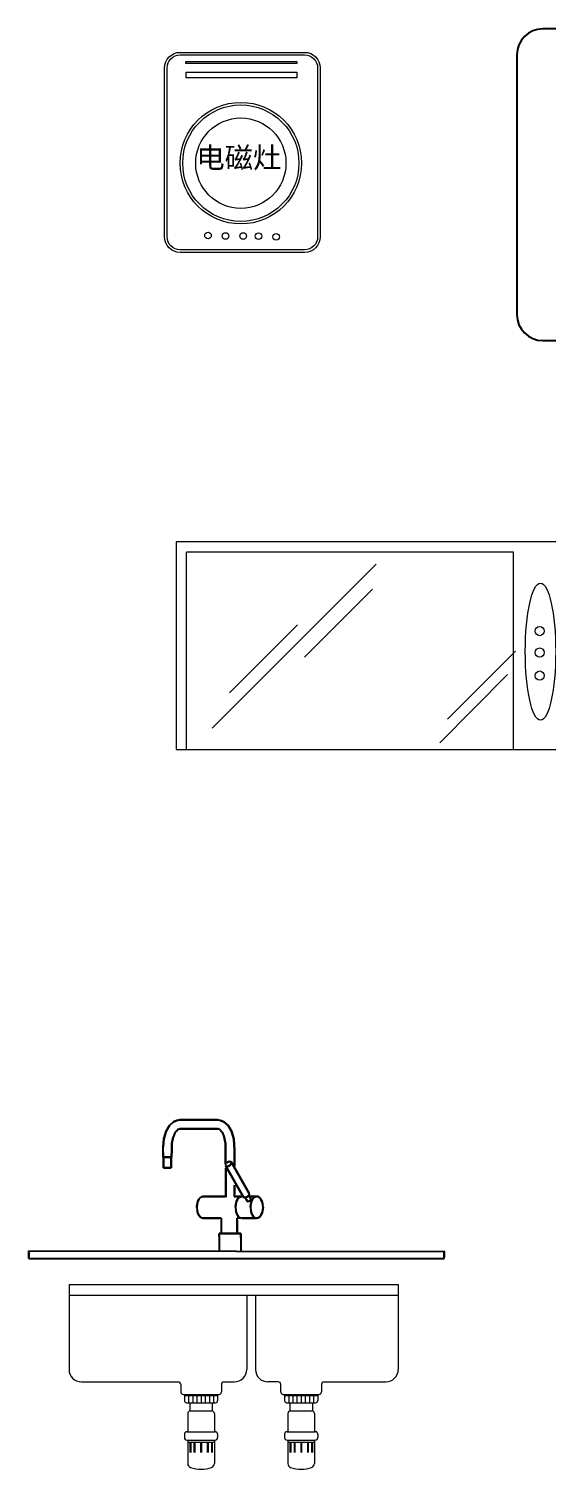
# Model space of a CAD drawing. Header units: millimetres. Extents: x 351279 to 387190, y -1289537 to -1277077.
# Drawn here: x 379383 to 380381, y -1282336 to -1279564 of the extents above; entities that cross this region are included whole.
import ezdxf

# ---------------------------------------------------------------- set-up
doc = ezdxf.new("R2010")
doc.units = ezdxf.units.MM
doc.header["$LTSCALE"] = 20
for name, color, linetype, lineweight in [('地柜', 2, 'Continuous', 20), ('填充', 251, 'Continuous', 5), ('电器', 6, 'Continuous', 15)]:
    doc.layers.add(name, color=color, linetype=linetype, lineweight=lineweight)
doc.styles.add('text', font='SimSun.ttf', dxfattribs={"height": 85})

# ---------------------------------------------------------------- blocks, each defined once
blk = doc.blocks.new('750壁挂消毒柜')
for p, q in [((0, 0), (0, -400)), ((750, 0), (0, 0)), ((750, -400), (750, 0)), ((20, -400), (20, -20)), ((650, -20), (20, -20)), ((650, -400), (650, -20)), ((69.5, -358.8), (385.3, -43)), ((247.6, -222), (378.4, -91.2)), ((102.9, -290.9), (233.8, -160.1)), ((523, -341.8), (653.9, -210.9)), ((507.9, -386.8), (638.7, -255.9)), ((0, -400), (750, -400)), ((0, -400), (20, -400))]:
    blk.add_line(p, q)
for centre in [(700.6, -172), (700.6, -213.4), (700.6, -257.7)]:
    blk.add_circle(centre, 8.87)
blk.add_ellipse((702.1, -211.6), major_axis=(0, -132), ratio=0.222222)

msp = doc.modelspace()

# ---------------------------------------------------------------- linework, layer by layer
at = {"color": 0, "linetype": 'ByBlock'}
for p, q in [((380736.847, -1279563.659), (380373.039, -1279563.659)), ((380323.039, -1279613.659), (380323.039, -1280113.659)), ((380373.039, -1280163.659), (380873.039, -1280163.659))]:
    msp.add_line(p, q, dxfattribs=at)
for p, q in [((379661.368, -1281667.361, 1439.097), (379667.885, -1281664.487, 1439.097)), ((379661.368, -1281667.361, 1439.097), (379667.885, -1281664.487, 1439.097)), ((379667.885, -1281664.487, 1439.097), (379661.368, -1281667.361, 1439.097)), ((379667.885, -1281664.487, 1439.097), (379673.862, -1281663.675, 1439.097)), ((379667.885, -1281664.487, 1439.097), (379673.862, -1281663.675, 1439.097)), ((379673.862, -1281663.675, 1439.097), (379667.885, -1281664.487, 1439.097)), ((379673.862, -1281663.675, 1439.097), (379709.998, -1281663.675, 1439.097)), ((379709.998, -1281663.675, 1439.097), (379673.862, -1281663.675, 1439.097)), ((379673.862, -1281663.675, 1439.097), (379709.998, -1281663.675, 1439.097)), ((379709.998, -1281663.675, 1439.097), (379746.133, -1281663.675, 1439.097)), ((379709.998, -1281663.675, 1439.097), (379746.133, -1281663.675, 1439.097)), ((379746.133, -1281663.675, 1439.097), (379709.998, -1281663.675, 1439.097)), ((379746.133, -1281663.675, 1439.097), (379752.11, -1281664.487, 1439.097)), ((379746.133, -1281663.675, 1439.097), (379752.11, -1281664.487, 1439.097)), ((379752.11, -1281664.487, 1439.097), (379746.133, -1281663.675, 1439.097)), ((379752.11, -1281664.487, 1439.097), (379758.628, -1281667.361, 1439.097)), ((379758.628, -1281667.361, 1439.097), (379752.11, -1281664.487, 1439.097)), ((379752.11, -1281664.487, 1439.097), (379758.628, -1281667.361, 1439.097)), ((379642.614, -1281699.991, 1439.097), (379646.998, -1281685.268, 1439.097)), ((379646.998, -1281685.268, 1439.097), (379642.614, -1281699.991, 1439.097)), ((379642.614, -1281699.991, 1439.097), (379646.998, -1281685.268, 1439.097)), ((379646.998, -1281685.268, 1439.097), (379653.591, -1281674.294, 1439.097)), ((379646.998, -1281685.268, 1439.097), (379653.591, -1281674.294, 1439.097)), ((379653.591, -1281674.294, 1439.097), (379646.998, -1281685.268, 1439.097)), ((379653.591, -1281674.294, 1439.097), (379661.368, -1281667.361, 1439.097)), ((379661.368, -1281667.361, 1439.097), (379653.591, -1281674.294, 1439.097)), ((379653.591, -1281674.294, 1439.097), (379661.368, -1281667.361, 1439.097)), ((379664.834, -1281687.366, 1439.097), (379660.732, -1281696.465, 1439.097)), ((379664.834, -1281687.366, 1439.097), (379660.732, -1281696.465, 1439.097)), ((379664.834, -1281687.366, 1439.097), (379660.732, -1281696.465, 1439.097)), ((379668.908, -1281682.587, 1439.097), (379664.834, -1281687.366, 1439.097)), ((379668.908, -1281682.587, 1439.097), (379664.834, -1281687.366, 1439.097)), ((379666.871, -1281684.976, 1439.097), (379668.908, -1281682.587, 1439.097)), ((379673.881, -1281680.475, 1439.097), (379668.908, -1281682.587, 1439.097)), ((379673.881, -1281680.475, 1439.097), (379671.978, -1281681.283, 1439.097)), ((379673.881, -1281680.475, 1439.097), (379671.978, -1281681.283, 1439.097)), ((379673.862, -1281680.475, 1439.097), (379709.998, -1281680.475, 1439.097)), ((379673.862, -1281680.475, 1439.097), (379709.998, -1281680.475, 1439.097)), ((379673.862, -1281680.475, 1439.097), (379709.998, -1281680.475, 1439.097)), ((379709.998, -1281680.475, 1439.097), (379673.862, -1281680.475, 1439.097)), ((379709.998, -1281680.475, 1439.097), (379748.511, -1281680.475, 1439.097)), ((379709.998, -1281680.475, 1439.097), (379746.133, -1281680.475, 1439.097)), ((379709.998, -1281680.475, 1439.097), (379746.133, -1281680.475, 1439.097)), ((379746.133, -1281680.475, 1439.097), (379709.998, -1281680.475, 1439.097)), ((379749.79, -1281681.065, 1439.097), (379755.161, -1281687.366, 1439.097)), ((379751.087, -1281682.587, 1439.097), (379755.161, -1281687.366, 1439.097)), ((379755.161, -1281687.366, 1439.097), (379753.124, -1281684.976, 1439.097)), ((379755.161, -1281687.366, 1439.097), (379759.263, -1281696.465, 1439.097)), ((379755.161, -1281687.366, 1439.097), (379759.263, -1281696.465, 1439.097)), ((379755.161, -1281687.366, 1439.097), (379759.263, -1281696.465, 1439.097)), ((379758.628, -1281667.361, 1439.097), (379766.405, -1281674.294, 1439.097)), ((379758.628, -1281667.361, 1439.097), (379766.405, -1281674.294, 1439.097)), ((379766.405, -1281674.294, 1439.097), (379758.628, -1281667.361, 1439.097)), ((379766.405, -1281674.294, 1439.097), (379772.997, -1281685.268, 1439.097)), ((379766.405, -1281674.294, 1439.097), (379772.997, -1281685.268, 1439.097)), ((379772.997, -1281685.268, 1439.097), (379766.405, -1281674.294, 1439.097)), ((379772.997, -1281685.268, 1439.097), (379777.382, -1281699.991, 1439.097)), ((379777.382, -1281699.991, 1439.097), (379772.997, -1281685.268, 1439.097)), ((379772.997, -1281685.268, 1439.097), (379777.382, -1281699.991, 1439.097)), ((379642.614, -1281699.991, 1439.097), (379641.372, -1281715.617, 1439.097)), ((379641.372, -1281715.617, 1439.097), (379642.614, -1281699.991, 1439.097)), ((379641.372, -1281715.617, 1439.097), (379642.614, -1281699.991, 1439.097)), ((379641.372, -1281726.117, 1439.097), (379641.372, -1281715.617, 1439.097)), ((379641.372, -1281726.117, 1439.097), (379641.372, -1281715.617, 1439.097)), ((379657.814, -1281735.075, 1439.097), (379658.172, -1281720.517, 1439.097)), ((379657.814, -1281735.075, 1439.097), (379658.172, -1281720.517, 1439.097)), ((379658.172, -1281720.517, 1439.097), (379657.814, -1281735.075, 1439.097)), ((379658.375, -1281708.959, 1439.097), (379658.172, -1281720.517, 1439.097)), ((379658.172, -1281720.517, 1439.097), (379658.375, -1281708.959, 1439.097)), ((379658.375, -1281708.959, 1439.097), (379658.172, -1281720.517, 1439.097)), ((379660.732, -1281696.465, 1439.097), (379658.375, -1281708.959, 1439.097)), ((379658.375, -1281708.959, 1439.097), (379660.732, -1281696.465, 1439.097)), ((379660.732, -1281696.465, 1439.097), (379658.375, -1281708.959, 1439.097)), ((379761.62, -1281708.959, 1439.097), (379759.263, -1281696.465, 1439.097)), ((379759.263, -1281696.465, 1439.097), (379761.62, -1281708.959, 1439.097)), ((379759.263, -1281696.465, 1439.097), (379761.62, -1281708.959, 1439.097)), ((379761.823, -1281744.998, 1439.097), (379761.62, -1281708.959, 1439.097)), ((379761.62, -1281708.959, 1439.097), (379761.823, -1281744.998, 1439.097)), ((379761.62, -1281708.959, 1439.097), (379761.823, -1281744.998, 1439.097)), ((379777.382, -1281699.991, 1439.097), (379778.623, -1281721.48, 1439.097)), ((379778.623, -1281721.48, 1439.097), (379777.382, -1281699.991, 1439.097)), ((379777.382, -1281699.991, 1439.097), (379778.623, -1281721.48, 1439.097)), ((379641.404, -1281735.075, 1439.097), (379641.372, -1281726.117, 1439.097)), ((379641.372, -1281726.117, 1439.097), (379641.404, -1281735.075, 1439.097)), ((379642.283, -1281745.539, 1439.097), (379642.283, -1281735.039, 1439.097)), ((379642.283, -1281735.039, 1439.097), (379642.283, -1281745.539, 1439.097)), ((379642.283, -1281745.539, 1439.097), (379642.283, -1281735.039, 1439.097)), ((379642.283, -1281745.539, 1439.097), (379642.283, -1281735.039, 1439.097)), ((379642.283, -1281745.539, 1439.097), (379642.283, -1281756.039, 1439.097)), ((379642.283, -1281756.039, 1439.097), (379642.283, -1281745.539, 1439.097)), ((379642.283, -1281756.039, 1439.097), (379642.283, -1281745.539, 1439.097)), ((379644.954, -1281735.075, 1439.097), (379642.744, -1281735.075, 1439.097)), ((379642.744, -1281735.075, 1439.097), (379644.954, -1281735.075, 1439.097)), ((379642.744, -1281735.075, 1439.097), (379644.954, -1281735.075, 1439.097)), ((379642.744, -1281735.075, 1439.097), (379644.954, -1281735.075, 1439.097)), ((379647.852, -1281735.075, 1439.097), (379644.954, -1281735.075, 1439.097)), ((379644.954, -1281735.075, 1439.097), (379647.852, -1281735.075, 1439.097)), ((379644.954, -1281735.075, 1439.097), (379647.852, -1281735.075, 1439.097)), ((379644.954, -1281735.075, 1439.097), (379647.852, -1281735.075, 1439.097)), ((379653.322, -1281735.075, 1439.097), (379647.852, -1281735.075, 1439.097)), ((379647.852, -1281735.075, 1439.097), (379653.322, -1281735.075, 1439.097)), ((379647.852, -1281735.075, 1439.097), (379653.322, -1281735.075, 1439.097)), ((379647.852, -1281735.075, 1439.097), (379653.322, -1281735.075, 1439.097)), ((379653.322, -1281735.075, 1439.097), (379657.271, -1281735.075, 1439.097)), ((379657.271, -1281735.075, 1439.097), (379653.322, -1281735.075, 1439.097)), ((379653.322, -1281735.075, 1439.097), (379657.271, -1281735.075, 1439.097)), ((379653.322, -1281735.075, 1439.097), (379657.271, -1281735.075, 1439.097)), ((379656.777, -1281745.539, 1439.097), (379656.777, -1281735.039, 1439.097)), ((379656.777, -1281745.539, 1439.097), (379656.777, -1281735.039, 1439.097)), ((379656.777, -1281735.039, 1439.097), (379656.777, -1281745.539, 1439.097)), ((379656.777, -1281745.539, 1439.097), (379656.777, -1281735.039, 1439.097)), ((379656.777, -1281756.039, 1439.097), (379656.777, -1281745.539, 1439.097)), ((379656.777, -1281756.039, 1439.097), (379656.777, -1281745.539, 1439.097)), ((379656.777, -1281745.539, 1439.097), (379656.777, -1281756.039, 1439.097)), ((379761.748, -1281748.519, 1439.097), (379761.284, -1281750.46, 1439.097)), ((379761.748, -1281748.519, 1439.097), (379761.284, -1281750.46, 1439.097)), ((379761.837, -1281747.793, 1439.097), (379761.823, -1281744.998, 1439.097)), ((379761.823, -1281744.998, 1439.097), (379761.837, -1281747.793, 1439.097)), ((379761.823, -1281744.998, 1439.097), (379761.837, -1281747.793, 1439.097)), ((379764.047, -1281745.987, 1439.097), (379766.861, -1281744.404, 1439.097)), ((379766.861, -1281744.404, 1439.097), (379764.047, -1281745.987, 1439.097)), ((379766.861, -1281744.404, 1439.097), (379769.764, -1281743.771, 1439.097)), ((379769.764, -1281743.771, 1439.097), (379766.861, -1281744.404, 1439.097)), ((379769.764, -1281743.771, 1439.097), (379772.365, -1281744.404, 1439.097)), ((379772.365, -1281744.404, 1439.097), (379769.764, -1281743.771, 1439.097)), ((379772.757, -1281748.519, 1439.097), (379770.851, -1281750.735, 1439.097)), ((379770.851, -1281750.735, 1439.097), (379772.757, -1281748.519, 1439.097)), ((379772.365, -1281744.404, 1439.097), (379773.393, -1281746.303, 1439.097)), ((379773.393, -1281746.303, 1439.097), (379772.365, -1281744.404, 1439.097)), ((379772.757, -1281748.519, 1439.097), (379772.365, -1281744.404, 1439.097)), ((379806.434, -1281803.801, 1439.097), (379772.365, -1281744.404, 1439.097)), ((379772.365, -1281744.404, 1439.097), (379806.434, -1281803.801, 1439.097)), ((379806.434, -1281803.801, 1439.097), (379772.365, -1281744.404, 1439.097)), ((379772.757, -1281748.519, 1439.097), (379772.365, -1281744.404, 1439.097)), ((379778.623, -1281752.28, 1439.097), (379778.623, -1281721.48, 1439.097)), ((379778.623, -1281721.48, 1439.097), (379778.623, -1281752.28, 1439.097)), ((379778.623, -1281752.28, 1439.097), (379778.623, -1281721.48, 1439.097)), ((379642.283, -1281756.039, 1439.097), (379645.724, -1281756.039, 1439.097)), ((379645.724, -1281756.039, 1439.097), (379642.283, -1281756.039, 1439.097)), ((379642.283, -1281756.039, 1439.097), (379646.738, -1281756.039, 1439.097)), ((379645.724, -1281756.039, 1439.097), (379642.283, -1281756.039, 1439.097)), ((379642.283, -1281756.039, 1439.097), (379646.738, -1281756.039, 1439.097)), ((379646.738, -1281756.039, 1439.097), (379642.283, -1281756.039, 1439.097)), ((379646.738, -1281756.039, 1439.097), (379642.283, -1281756.039, 1439.097)), ((379643.413, -1281756.039, 1439.097), (379648.432, -1281756.039, 1439.097)), ((379643.413, -1281756.039, 1439.097), (379648.432, -1281756.039, 1439.097)), ((379648.432, -1281756.039, 1439.097), (379643.413, -1281756.039, 1439.097)), ((379643.413, -1281756.039, 1439.097), (379648.432, -1281756.039, 1439.097)), ((379649.164, -1281756.039, 1439.097), (379645.724, -1281756.039, 1439.097)), ((379649.164, -1281756.039, 1439.097), (379645.724, -1281756.039, 1439.097)), ((379652.95, -1281756.039, 1439.097), (379646.738, -1281756.039, 1439.097)), ((379646.738, -1281756.039, 1439.097), (379652.95, -1281756.039, 1439.097)), ((379652.95, -1281756.039, 1439.097), (379646.738, -1281756.039, 1439.097)), ((379652.95, -1281756.039, 1439.097), (379646.738, -1281756.039, 1439.097)), ((379648.432, -1281756.039, 1439.097), (379653.765, -1281756.039, 1439.097)), ((379648.432, -1281756.039, 1439.097), (379653.765, -1281756.039, 1439.097)), ((379653.765, -1281756.039, 1439.097), (379648.432, -1281756.039, 1439.097)), ((379648.432, -1281756.039, 1439.097), (379653.765, -1281756.039, 1439.097)), ((379656.777, -1281756.039, 1439.097), (379652.95, -1281756.039, 1439.097)), ((379652.95, -1281756.039, 1439.097), (379656.777, -1281756.039, 1439.097)), ((379656.777, -1281756.039, 1439.097), (379652.95, -1281756.039, 1439.097)), ((379656.777, -1281756.039, 1439.097), (379652.95, -1281756.039, 1439.097)), ((379653.765, -1281756.039, 1439.097), (379656.045, -1281756.039, 1439.097)), ((379653.765, -1281756.039, 1439.097), (379656.045, -1281756.039, 1439.097)), ((379656.045, -1281756.039, 1439.097), (379653.765, -1281756.039, 1439.097)), ((379653.765, -1281756.039, 1439.097), (379656.045, -1281756.039, 1439.097)), ((379761.284, -1281750.46, 1439.097), (379761.142, -1281751.051, 1439.097)), ((379761.284, -1281750.46, 1439.097), (379761.142, -1281751.051, 1439.097)), ((379761.142, -1281751.051, 1439.097), (379762.14, -1281752.634, 1439.097)), ((379761.142, -1281751.051, 1439.097), (379762.14, -1281752.634, 1439.097)), ((379762.16, -1281810.69, 1439.097), (379761.88, -1281756.178, 1439.097)), ((379761.88, -1281756.178, 1439.097), (379762.167, -1281812.08, 1439.097)), ((379761.88, -1281756.178, 1439.097), (379762.167, -1281812.08, 1439.097)), ((379762.14, -1281752.634, 1439.097), (379767.645, -1281752.634, 1439.097)), ((379796.209, -1281812.031, 1439.097), (379762.14, -1281752.634, 1439.097)), ((379762.14, -1281752.634, 1439.097), (379796.209, -1281812.031, 1439.097)), ((379796.209, -1281812.031, 1439.097), (379762.14, -1281752.634, 1439.097)), ((379762.14, -1281752.634, 1439.097), (379767.645, -1281752.634, 1439.097)), ((379770.851, -1281750.735, 1439.097), (379767.645, -1281752.634, 1439.097)), ((379767.645, -1281752.634, 1439.097), (379770.851, -1281750.735, 1439.097)), ((379778.594, -1281810.69, 1439.097), (379778.61, -1281789.078, 1439.097)), ((379778.61, -1281789.078, 1439.097), (379778.598, -1281806.276, 1439.097)), ((379778.61, -1281789.078, 1439.097), (379778.598, -1281806.276, 1439.097)), ((379806.434, -1281803.801, 1439.097), (379806.826, -1281807.916, 1439.097)), ((379806.434, -1281803.801, 1439.097), (379806.826, -1281807.916, 1439.097)), ((379706.572, -1281831.675, 1439.097), (379707.063, -1281825.736, 1439.097)), ((379707.063, -1281825.736, 1439.097), (379706.572, -1281831.675, 1439.097)), ((379706.572, -1281831.675, 1439.097), (379707.063, -1281825.736, 1439.097)), ((379707.063, -1281825.736, 1439.097), (379706.572, -1281831.675, 1439.097)), ((379706.572, -1281831.675, 1439.097), (379707.063, -1281837.613, 1439.097)), ((379706.572, -1281831.675, 1439.097), (379707.063, -1281837.613, 1439.097)), ((379707.063, -1281825.736, 1439.097), (379708.425, -1281820.483, 1439.097)), ((379708.425, -1281820.483, 1439.097), (379707.063, -1281825.736, 1439.097)), ((379708.425, -1281820.483, 1439.097), (379710.375, -1281816.36, 1439.097)), ((379710.375, -1281816.36, 1439.097), (379708.425, -1281820.483, 1439.097)), ((379710.375, -1281816.36, 1439.097), (379712.594, -1281813.488, 1439.097)), ((379712.594, -1281813.488, 1439.097), (379710.375, -1281816.36, 1439.097)), ((379718.153, -1281810.69, 1439.097), (379712.594, -1281813.488, 1439.097)), ((379718.153, -1281810.69, 1439.097), (379712.594, -1281813.488, 1439.097)), ((379762.16, -1281810.69, 1439.097), (379718.153, -1281810.69, 1439.097)), ((379718.153, -1281810.69, 1439.097), (379760.618, -1281810.69, 1439.097)), ((379760.618, -1281810.69, 1439.097), (379718.153, -1281810.69, 1439.097)), ((379778.312, -1281810.69, 1439.097), (379792.467, -1281810.69, 1439.097)), ((379792.467, -1281810.69, 1439.097), (379778.312, -1281810.69, 1439.097)), ((379788.928, -1281810.69, 1439.097), (379778.594, -1281810.69, 1439.097)), ((379780.885, -1281831.675, 1439.097), (379781.377, -1281825.736, 1439.097)), ((379781.377, -1281825.736, 1439.097), (379780.885, -1281831.675, 1439.097)), ((379780.885, -1281831.675, 1439.097), (379781.377, -1281837.613, 1439.097)), ((379780.885, -1281831.675, 1439.097), (379781.377, -1281837.613, 1439.097)), ((379781.377, -1281825.736, 1439.097), (379782.738, -1281820.483, 1439.097)), ((379782.738, -1281820.483, 1439.097), (379781.377, -1281825.736, 1439.097)), ((379782.738, -1281820.483, 1439.097), (379784.689, -1281816.36, 1439.097)), ((379784.689, -1281816.36, 1439.097), (379782.738, -1281820.483, 1439.097)), ((379784.689, -1281816.36, 1439.097), (379786.908, -1281813.488, 1439.097)), ((379786.908, -1281813.488, 1439.097), (379784.689, -1281816.36, 1439.097)), ((379786.908, -1281813.488, 1439.097), (379792.467, -1281810.69, 1439.097)), ((379786.908, -1281813.488, 1439.097), (379792.467, -1281810.69, 1439.097)), ((379796.209, -1281812.031, 1439.097), (379798.386, -1281812.664, 1439.097)), ((379798.386, -1281812.664, 1439.097), (379796.209, -1281812.031, 1439.097)), ((379798.386, -1281812.664, 1439.097), (379801.713, -1281812.031, 1439.097)), ((379801.713, -1281812.031, 1439.097), (379798.386, -1281812.664, 1439.097)), ((379803.577, -1281819.992, 1439.097), (379799.277, -1281812.495, 1439.097)), ((379801.713, -1281812.031, 1439.097), (379804.92, -1281810.132, 1439.097)), ((379804.92, -1281810.132, 1439.097), (379801.713, -1281812.031, 1439.097)), ((379801.76, -1281816.824, 1439.097), (379803.577, -1281819.992, 1439.097)), ((379803.577, -1281819.992, 1439.097), (379801.76, -1281816.824, 1439.097)), ((379803.577, -1281819.992, 1439.097), (379804.938, -1281820.387, 1439.097)), ((379804.938, -1281820.387, 1439.097), (379803.577, -1281819.992, 1439.097)), ((379804.92, -1281810.132, 1439.097), (379806.826, -1281807.916, 1439.097)), ((379806.826, -1281807.916, 1439.097), (379804.92, -1281810.132, 1439.097)), ((379804.938, -1281820.387, 1439.097), (379807.017, -1281819.992, 1439.097)), ((379807.017, -1281819.992, 1439.097), (379804.938, -1281820.387, 1439.097)), ((379809.968, -1281814.848, 1439.097), (379806.326, -1281808.498, 1439.097)), ((379806.326, -1281808.498, 1439.097), (379809.968, -1281814.848, 1439.097)), ((379808.605, -1281812.472, 1439.097), (379806.326, -1281808.498, 1439.097)), ((379807.017, -1281819.992, 1439.097), (379810.213, -1281817.419, 1439.097)), ((379810.213, -1281817.419, 1439.097), (379807.017, -1281819.992, 1439.097)), ((379807.583, -1281810.69, 1439.097), (379821.366, -1281810.69, 1439.097)), ((379821.366, -1281810.69, 1439.097), (379809.571, -1281810.69, 1439.097)), ((379809.571, -1281810.69, 1439.097), (379821.366, -1281810.69, 1439.097)), ((379809.785, -1281831.675, 1439.097), (379810.276, -1281825.736, 1439.097)), ((379810.276, -1281825.736, 1439.097), (379809.785, -1281831.675, 1439.097)), ((379809.785, -1281831.675, 1439.097), (379810.276, -1281837.613, 1439.097)), ((379809.785, -1281831.675, 1439.097), (379810.276, -1281837.613, 1439.097)), ((379809.968, -1281814.848, 1439.097), (379810.213, -1281817.419, 1439.097)), ((379809.968, -1281814.848, 1439.097), (379810.213, -1281817.419, 1439.097)), ((379810.276, -1281825.736, 1439.097), (379811.638, -1281820.483, 1439.097)), ((379811.638, -1281820.483, 1439.097), (379810.276, -1281825.736, 1439.097)), ((379811.638, -1281820.483, 1439.097), (379813.588, -1281816.36, 1439.097)), ((379813.588, -1281816.36, 1439.097), (379811.638, -1281820.483, 1439.097)), ((379813.588, -1281816.36, 1439.097), (379815.807, -1281813.488, 1439.097)), ((379815.807, -1281813.488, 1439.097), (379813.588, -1281816.36, 1439.097)), ((379815.807, -1281813.488, 1439.097), (379818.343, -1281811.574, 1439.097)), ((379818.343, -1281811.574, 1439.097), (379815.807, -1281813.488, 1439.097)), ((379818.343, -1281811.574, 1439.097), (379821.366, -1281810.69, 1439.097)), ((379821.366, -1281810.69, 1439.097), (379818.343, -1281811.574, 1439.097)), ((379821.366, -1281810.69, 1439.097), (379824.657, -1281811.261, 1439.097)), ((379824.657, -1281811.261, 1439.097), (379821.366, -1281810.69, 1439.097)), ((379824.657, -1281811.261, 1439.097), (379827.852, -1281813.488, 1439.097)), ((379827.852, -1281813.488, 1439.097), (379824.657, -1281811.261, 1439.097)), ((379827.852, -1281813.488, 1439.097), (379830.556, -1281817.2, 1439.097)), ((379830.556, -1281817.2, 1439.097), (379827.852, -1281813.488, 1439.097)), ((379830.556, -1281817.2, 1439.097), (379832.485, -1281821.882, 1439.097)), ((379832.485, -1281821.882, 1439.097), (379830.556, -1281817.2, 1439.097)), ((379832.485, -1281821.882, 1439.097), (379833.558, -1281826.889, 1439.097)), ((379833.558, -1281826.889, 1439.097), (379832.485, -1281821.882, 1439.097)), ((379833.875, -1281831.675, 1439.097), (379833.558, -1281826.889, 1439.097)), ((379833.875, -1281831.675, 1439.097), (379833.558, -1281836.461, 1439.097)), ((379833.558, -1281836.461, 1439.097), (379833.875, -1281831.675, 1439.097)), ((379708.425, -1281842.867, 1439.097), (379707.063, -1281837.613, 1439.097)), ((379707.063, -1281837.613, 1439.097), (379708.425, -1281842.867, 1439.097)), ((379710.375, -1281846.99, 1439.097), (379708.425, -1281842.867, 1439.097)), ((379708.425, -1281842.867, 1439.097), (379710.375, -1281846.99, 1439.097)), ((379712.594, -1281849.861, 1439.097), (379710.375, -1281846.99, 1439.097)), ((379710.375, -1281846.99, 1439.097), (379712.594, -1281849.861, 1439.097)), ((379715.13, -1281851.776, 1439.097), (379712.594, -1281849.861, 1439.097)), ((379712.594, -1281849.861, 1439.097), (379715.13, -1281851.776, 1439.097)), ((379718.153, -1281852.659, 1439.097), (379715.13, -1281851.776, 1439.097)), ((379715.13, -1281851.776, 1439.097), (379718.153, -1281852.659, 1439.097)), ((379753.443, -1281852.659, 1439.097), (379718.153, -1281852.659, 1439.097)), ((379750.002, -1281852.659, 1439.097), (379718.153, -1281852.659, 1439.097)), ((379718.153, -1281852.659, 1439.097), (379750.002, -1281852.659, 1439.097)), ((379753.443, -1281852.659, 1439.097), (379753.021, -1281882.075, 1439.097)), ((379782.738, -1281842.867, 1439.097), (379781.377, -1281837.613, 1439.097)), ((379781.377, -1281837.613, 1439.097), (379782.738, -1281842.867, 1439.097)), ((379784.689, -1281846.99, 1439.097), (379782.738, -1281842.867, 1439.097)), ((379782.738, -1281842.867, 1439.097), (379784.689, -1281846.99, 1439.097)), ((379792.467, -1281852.659, 1439.097), (379783.985, -1281852.659, 1439.097)), ((379783.985, -1281879.275, 1439.097), (379783.985, -1281852.659, 1439.097)), ((379783.985, -1281856.875, 1439.097), (379783.985, -1281882.075, 1439.097)), ((379783.985, -1281882.075, 1439.097), (379783.985, -1281856.875, 1439.097)), ((379783.985, -1281856.875, 1439.097), (379783.985, -1281879.275, 1439.097)), ((379786.908, -1281849.861, 1439.097), (379784.689, -1281846.99, 1439.097)), ((379784.689, -1281846.99, 1439.097), (379786.908, -1281849.861, 1439.097)), ((379789.443, -1281851.776, 1439.097), (379786.908, -1281849.861, 1439.097)), ((379786.908, -1281849.861, 1439.097), (379789.443, -1281851.776, 1439.097)), ((379792.467, -1281852.659, 1439.097), (379789.443, -1281851.776, 1439.097)), ((379789.443, -1281851.776, 1439.097), (379792.467, -1281852.659, 1439.097)), ((379793.843, -1281852.659, 1439.097), (379821.366, -1281852.659, 1439.097)), ((379821.366, -1281852.659, 1439.097), (379793.843, -1281852.659, 1439.097)), ((379793.843, -1281852.659, 1439.097), (379821.366, -1281852.659, 1439.097)), ((379811.638, -1281842.867, 1439.097), (379810.276, -1281837.613, 1439.097)), ((379810.276, -1281837.613, 1439.097), (379811.638, -1281842.867, 1439.097)), ((379813.588, -1281846.99, 1439.097), (379811.638, -1281842.867, 1439.097)), ((379811.638, -1281842.867, 1439.097), (379813.588, -1281846.99, 1439.097)), ((379815.807, -1281849.861, 1439.097), (379813.588, -1281846.99, 1439.097)), ((379813.588, -1281846.99, 1439.097), (379815.807, -1281849.861, 1439.097)), ((379815.807, -1281849.861, 1439.097), (379821.366, -1281852.659, 1439.097)), ((379815.807, -1281849.861, 1439.097), (379821.366, -1281852.659, 1439.097)), ((379824.657, -1281852.088, 1439.097), (379821.366, -1281852.659, 1439.097)), ((379821.366, -1281852.659, 1439.097), (379824.657, -1281852.088, 1439.097)), ((379827.852, -1281849.861, 1439.097), (379824.657, -1281852.088, 1439.097)), ((379824.657, -1281852.088, 1439.097), (379827.852, -1281849.861, 1439.097)), ((379830.556, -1281846.15, 1439.097), (379827.852, -1281849.861, 1439.097)), ((379827.852, -1281849.861, 1439.097), (379830.556, -1281846.15, 1439.097)), ((379832.485, -1281841.467, 1439.097), (379830.556, -1281846.15, 1439.097)), ((379830.556, -1281846.15, 1439.097), (379832.485, -1281841.467, 1439.097)), ((379833.558, -1281836.461, 1439.097), (379832.485, -1281841.467, 1439.097)), ((379832.485, -1281841.467, 1439.097), (379833.558, -1281836.461, 1439.097)), ((379751.191, -1281882.075, 1439.097), (379749.248, -1281882.075, 1439.097)), ((379749.248, -1281887.675, 1439.097), (379749.248, -1281882.075, 1439.097)), ((379749.248, -1281882.075, 1439.097), (379749.248, -1281915.765, 1439.097)), ((379751.191, -1281882.075, 1439.097), (379749.248, -1281882.075, 1439.097)), ((379749.669, -1281882.075, 1439.097), (379751.191, -1281882.075, 1439.097)), ((379749.669, -1281882.075, 1439.097), (379751.191, -1281882.075, 1439.097)), ((379753.021, -1281882.075, 1439.097), (379750.317, -1281882.075, 1439.097)), ((379753.021, -1281882.075, 1439.097), (379750.317, -1281882.075, 1439.097)), ((379757.525, -1281882.075, 1439.097), (379751.191, -1281882.075, 1439.097)), ((379757.525, -1281882.075, 1439.097), (379751.191, -1281882.075, 1439.097)), ((379754.298, -1281882.075, 1439.097), (379753.443, -1281882.075, 1439.097)), ((379754.298, -1281882.075, 1439.097), (379753.443, -1281882.075, 1439.097)), ((379756.461, -1281882.075, 1439.097), (379753.443, -1281882.075, 1439.097)), ((379753.443, -1281882.075, 1439.097), (379754.997, -1281882.075, 1439.097)), ((379756.461, -1281882.075, 1439.097), (379753.443, -1281882.075, 1439.097)), ((379753.443, -1281882.075, 1439.097), (379754.997, -1281882.075, 1439.097)), ((379757.525, -1281882.075, 1439.097), (379753.714, -1281882.075, 1439.097)), ((379753.714, -1281882.075, 1439.097), (379757.525, -1281882.075, 1439.097)), ((379754.997, -1281882.075, 1439.097), (379754.017, -1281882.075, 1439.097)), ((379754.017, -1281882.075, 1439.097), (379754.997, -1281882.075, 1439.097)), ((379754.997, -1281882.075, 1439.097), (379760.065, -1281882.075, 1439.097)), ((379760.065, -1281882.075, 1439.097), (379754.997, -1281882.075, 1439.097)), ((379754.997, -1281882.075, 1439.097), (379760.065, -1281882.075, 1439.097)), ((379760.065, -1281882.075, 1439.097), (379754.997, -1281882.075, 1439.097)), ((379768.393, -1281882.075, 1439.097), (379757.525, -1281882.075, 1439.097)), ((379762.552, -1281882.075, 1439.097), (379757.525, -1281882.075, 1439.097)), ((379757.525, -1281882.075, 1439.097), (379762.552, -1281882.075, 1439.097)), ((379768.393, -1281882.075, 1439.097), (379757.525, -1281882.075, 1439.097)), ((379760.065, -1281882.075, 1439.097), (379764.086, -1281882.075, 1439.097)), ((379764.086, -1281882.075, 1439.097), (379760.065, -1281882.075, 1439.097)), ((379760.065, -1281882.075, 1439.097), (379768.759, -1281882.075, 1439.097)), ((379768.759, -1281882.075, 1439.097), (379760.065, -1281882.075, 1439.097)), ((379768.393, -1281882.075, 1439.097), (379762.552, -1281882.075, 1439.097)), ((379762.552, -1281882.075, 1439.097), (379768.393, -1281882.075, 1439.097)), ((379764.086, -1281882.075, 1439.097), (379768.759, -1281882.075, 1439.097)), ((379768.759, -1281882.075, 1439.097), (379764.086, -1281882.075, 1439.097)), ((379779.824, -1281882.075, 1439.097), (379768.393, -1281882.075, 1439.097)), ((379774.383, -1281882.075, 1439.097), (379768.393, -1281882.075, 1439.097)), ((379768.393, -1281882.075, 1439.097), (379774.383, -1281882.075, 1439.097)), ((379779.824, -1281882.075, 1439.097), (379768.393, -1281882.075, 1439.097)), ((379768.759, -1281882.075, 1439.097), (379773.551, -1281882.075, 1439.097)), ((379773.551, -1281882.075, 1439.097), (379768.759, -1281882.075, 1439.097)), ((379779.824, -1281882.075, 1439.097), (379774.383, -1281882.075, 1439.097)), ((379774.383, -1281882.075, 1439.097), (379779.824, -1281882.075, 1439.097)), ((379784.228, -1281882.075, 1439.097), (379779.824, -1281882.075, 1439.097)), ((379779.824, -1281882.075, 1439.097), (379784.228, -1281882.075, 1439.097)), ((379779.824, -1281882.075, 1439.097), (379787.425, -1281882.075, 1439.097)), ((379787.425, -1281882.075, 1439.097), (379779.824, -1281882.075, 1439.097)), ((379787.425, -1281882.075, 1439.097), (379784.228, -1281882.075, 1439.097)), ((379784.228, -1281882.075, 1439.097), (379787.425, -1281882.075, 1439.097)), ((379787.425, -1281882.075, 1439.097), (379789.718, -1281882.075, 1439.097)), ((379787.425, -1281882.075, 1439.097), (379789.718, -1281882.075, 1439.097)), ((379791.057, -1281882.075, 1439.097), (379787.425, -1281882.075, 1439.097)), ((379791.057, -1281882.075, 1439.097), (379787.425, -1281882.075, 1439.097)), ((379789.256, -1281882.075, 1439.097), (379791.057, -1281882.075, 1439.097)), ((379789.256, -1281882.075, 1439.097), (379791.057, -1281882.075, 1439.097)), ((379791.057, -1281890.475, 1439.097), (379791.057, -1281882.075, 1439.097)), ((379791.057, -1281882.075, 1439.097), (379791.057, -1281887.675, 1439.097)), ((379791.057, -1281882.075, 1439.097), (379791.258, -1281916.656, 1439.097)), ((379382.542, -1281915.555), (380182.542, -1281916.555)), ((379382.542, -1281930.555), (379382.542, -1281915.555)), ((379382.542, -1281930.555), (379382.542, -1281916.555)), ((379382.542, -1281916.555), (379382.542, -1281927.055)), ((379382.542, -1281916.555), (379382.542, -1281927.055)), ((379382.542, -1281930.555), (380182.542, -1281930.555)), ((380182.542, -1281930.555), (380182.542, -1281915.555)), ((380182.542, -1281916.555), (380182.542, -1281927.055)), ((380182.542, -1281927.055), (380182.542, -1281916.555))]:
    msp.add_line(p, q)
for centre, start, end in [((380373.039, -1279613.659), 90, 180), ((380373.039, -1280113.659), 180, 270)]:
    msp.add_arc(centre, 50, start, end, dxfattribs=at)
msp.add_arc((379748.511, -1281682.155, 1439.097), 1.68, 40.44868, 90)
at = {"layer": '地柜', "lineweight": 13}
for p, q in [((379460.052, -1281930.555), (380094.452, -1281930.555)), ((379460.052, -1281980.555), (380094.452, -1281980.555)), ((379460.052, -1281980.555), (379460.052, -1282143.755)), ((380094.452, -1281980.555), (380094.452, -1282143.755)), ((379460.052, -1282000.555), (380094.452, -1282000.555)), ((379802.452, -1282000.555), (379802.452, -1282143.755)), ((379819.252, -1282000.555), (379819.252, -1282143.755)), ((379484.052, -1282167.755), (379670.452, -1282167.755)), ((379675.252, -1282172.555), (379675.252, -1282186.955)), ((379680.052, -1282191.755), (379748.852, -1282191.755)), ((379682.452, -1282191.755), (379682.452, -1282203.755)), ((379746.452, -1282191.755), (379746.452, -1282203.755)), ((379753.652, -1282172.555), (379753.652, -1282186.955)), ((379758.452, -1282167.755), (379778.452, -1282167.755)), ((379863.252, -1282167.755), (379843.252, -1282167.755)), ((379868.052, -1282186.955), (379868.052, -1282172.555)), ((379872.852, -1282191.755), (379941.652, -1282191.755)), ((379875.252, -1282191.755), (379875.252, -1282203.755)), ((379939.252, -1282191.755), (379939.252, -1282203.755)), ((379946.452, -1282172.555), (379946.452, -1282186.955)), ((379951.252, -1282167.755), (380070.452, -1282167.755)), ((379682.452, -1282194.155), (379746.452, -1282194.155)), ((379686.452, -1282207.755), (379742.452, -1282207.755)), ((379690.452, -1282194.155), (379690.452, -1282207.755)), ((379692.852, -1282207.755), (379692.852, -1282223.755)), ((379698.452, -1282194.155), (379698.452, -1282207.755)), ((379706.452, -1282194.155), (379706.452, -1282207.755)), ((379714.452, -1282194.155), (379714.452, -1282207.755)), ((379722.452, -1282194.155), (379722.452, -1282207.755)), ((379730.452, -1282194.155), (379730.452, -1282207.755)), ((379736.052, -1282207.755), (379736.052, -1282223.755)), ((379738.452, -1282194.155), (379738.452, -1282207.755)), ((379875.252, -1282194.155), (379939.252, -1282194.155)), ((379879.252, -1282207.755), (379935.252, -1282207.755)), ((379883.252, -1282194.155), (379883.252, -1282207.755)), ((379885.652, -1282207.755), (379885.652, -1282223.755)), ((379891.252, -1282194.155), (379891.252, -1282207.755)), ((379899.252, -1282194.155), (379899.252, -1282207.755)), ((379907.252, -1282194.155), (379907.252, -1282207.755)), ((379915.252, -1282194.155), (379915.252, -1282207.755)), ((379923.252, -1282194.155), (379923.252, -1282207.755)), ((379928.852, -1282207.755), (379928.852, -1282223.755)), ((379931.252, -1282194.155), (379931.252, -1282207.755)), ((379688.852, -1282228.555), (379688.852, -1282263.755)), ((379693.652, -1282223.755), (379735.252, -1282223.755)), ((379740.052, -1282228.555), (379740.052, -1282263.755)), ((379881.652, -1282228.555), (379881.652, -1282263.755)), ((379886.452, -1282223.755), (379928.052, -1282223.755)), ((379932.852, -1282228.555), (379932.852, -1282263.755)), ((379682.452, -1282268.555), (379682.452, -1282274.955)), ((379687.252, -1282263.755), (379741.652, -1282263.755)), ((379746.452, -1282268.555), (379746.452, -1282274.955)), ((379875.252, -1282268.555), (379875.252, -1282274.955)), ((379880.052, -1282263.755), (379934.452, -1282263.755)), ((379939.252, -1282268.555), (379939.252, -1282274.955)), ((379687.252, -1282279.755), (379741.652, -1282279.755)), ((379688.852, -1282279.755), (379688.852, -1282324.754)), ((379688.852, -1282283.755), (379740.052, -1282283.755)), ((379692.852, -1282283.755), (379692.852, -1282303.755)), ((379694.452, -1282283.755), (379694.452, -1282303.755)), ((379700.852, -1282283.755), (379700.852, -1282303.755)), ((379702.452, -1282283.755), (379702.452, -1282303.755)), ((379713.652, -1282283.755), (379713.652, -1282303.755)), ((379715.252, -1282283.755), (379715.252, -1282303.755)), ((379726.452, -1282283.755), (379726.452, -1282303.755)), ((379728.052, -1282283.755), (379728.052, -1282303.755)), ((379734.452, -1282283.755), (379734.452, -1282303.755)), ((379736.052, -1282283.755), (379736.052, -1282303.755)), ((379740.052, -1282279.755), (379740.052, -1282324.754)), ((379880.052, -1282279.755), (379934.452, -1282279.755)), ((379881.652, -1282279.755), (379881.652, -1282324.754)), ((379881.652, -1282283.755), (379932.852, -1282283.755)), ((379885.652, -1282283.755), (379885.652, -1282303.755)), ((379887.252, -1282283.755), (379887.252, -1282303.755)), ((379893.652, -1282283.755), (379893.652, -1282303.755)), ((379895.252, -1282283.755), (379895.252, -1282303.755)), ((379906.452, -1282283.755), (379906.452, -1282303.755)), ((379908.052, -1282283.755), (379908.052, -1282303.755)), ((379919.252, -1282283.755), (379919.252, -1282303.755)), ((379920.852, -1282283.755), (379920.852, -1282303.755)), ((379927.252, -1282283.755), (379927.252, -1282303.755)), ((379928.852, -1282283.755), (379928.852, -1282303.755)), ((379932.852, -1282279.755), (379932.852, -1282324.754))]:
    msp.add_line(p, q, dxfattribs=at)
for centre, radius, start, end in [((379484.052, -1282143.755), 24, 180, 270), ((379778.452, -1282143.755), 24, 270, 0), ((379843.252, -1282143.755), 24, 180, 270), ((380070.452, -1282143.755), 24, 270, 0), ((379670.452, -1282172.555), 4.8, 0, 90), ((379680.052, -1282186.955), 4.8, 180, 270), ((379748.852, -1282186.955), 4.8, 270, 0), ((379758.452, -1282172.555), 4.8, 90, 180), ((379863.252, -1282172.555), 4.8, 0, 90), ((379872.852, -1282186.955), 4.8, 180, 270), ((379941.652, -1282186.955), 4.8, 270, 0), ((379951.252, -1282172.555), 4.8, 90, 180), ((379686.452, -1282203.755), 4, 180, 270), ((379742.452, -1282203.755), 4, 270, 0), ((379879.252, -1282203.755), 4, 180, 270), ((379935.252, -1282203.755), 4, 270, 0), ((379693.652, -1282228.555), 4.8, 90, 180), ((379735.252, -1282228.555), 4.8, 0, 90), ((379886.452, -1282228.555), 4.8, 90, 180), ((379928.052, -1282228.555), 4.8, 0, 90), ((379687.252, -1282268.555), 4.8, 90, 180), ((379687.252, -1282274.955), 4.8, 180, 270), ((379741.652, -1282268.555), 4.8, 0, 90), ((379741.652, -1282274.955), 4.8, 270, 0), ((379880.052, -1282268.555), 4.8, 90, 180), ((379880.052, -1282274.955), 4.8, 180, 270), ((379934.452, -1282268.555), 4.8, 0, 90), ((379934.452, -1282274.955), 4.8, 270, 0), ((379696.852, -1282324.754), 8, 180, 250.446044), ((379732.052, -1282324.754), 8, 289.553956, 0), ((379889.652, -1282324.754), 8, 180, 250.446044), ((379924.852, -1282324.754), 8, 289.553956, 0), ((379714.452, -1282275.201), 60.585, 250.446044, 289.553956), ((379907.252, -1282275.201), 60.585, 250.446044, 289.553956)]:
    msp.add_arc(centre, radius, start, end, dxfattribs=at)
at = {"layer": '填充', "lineweight": 5, "elevation": 8994.359}
for points in [[(379674.064, -1279608.957), (379914.005, -1279608.957, -0.41421356), (379944.005, -1279638.957), (379944.005, -1279963.884, -0.41421356), (379914.005, -1279993.884), (379674.064, -1279993.884, -0.41421356), (379644.064, -1279963.884), (379644.064, -1279638.957, -0.41421356)], [(379674.064, -1279613.957), (379914.005, -1279613.957, -0.41421356), (379939.005, -1279638.957), (379939.005, -1279963.884, -0.41421356), (379914.005, -1279988.884), (379674.064, -1279988.884, -0.41421356), (379649.064, -1279963.884), (379649.064, -1279638.957, -0.41421356)]]:
    msp.add_lwpolyline(points, format="xyb", close=True, dxfattribs=at)
for points in [[(379685.202, -1279626.567), (379899.046, -1279626.567), (379899.046, -1279630.466), (379685.202, -1279630.466)], [(379685.562, -1279646.973), (379898.98, -1279646.973), (379898.98, -1279658.197), (379685.562, -1279658.197)]]:
    msp.add_lwpolyline(points, close=True, dxfattribs=at)
at = {"layer": '填充', "lineweight": 5}
for centre, radius in [((379791.094, -1279822.263, 8994.359), 116.971), ((379791.094, -1279822.263, 8994.359), 111.971), ((379791.094, -1279822.263, 8994.359), 86.971), ((379727.837, -1279961.427, 8994.359), 6.341), ((379761.682, -1279962.484, 8994.359), 6.341), ((379795.527, -1279962.484, 8994.359), 6.341), ((379825.197, -1279962.742, 8994.359), 6.341), ((379859.041, -1279963.799, 8994.359), 6.341)]:
    msp.add_circle(centre, radius, dxfattribs=at)

# ---------------------------------------------------------------- block references
at = {"layer": '电器', "lineweight": -3}
msp.add_blockref('750壁挂消毒柜', (379666.323, -1280550.761), dxfattribs=at)

# ---------------------------------------------------------------- texts
at = {"layer": '填充', "lineweight": 5, "insert": (379678.203, -1279791.753, 8994.359), "char_height": 40, "width": 348, "attachment_point": 1, "style": 'text'}
msp.add_mtext(' 电磁灶', dxfattribs=at)

doc.saveas('drawing.dxf')
